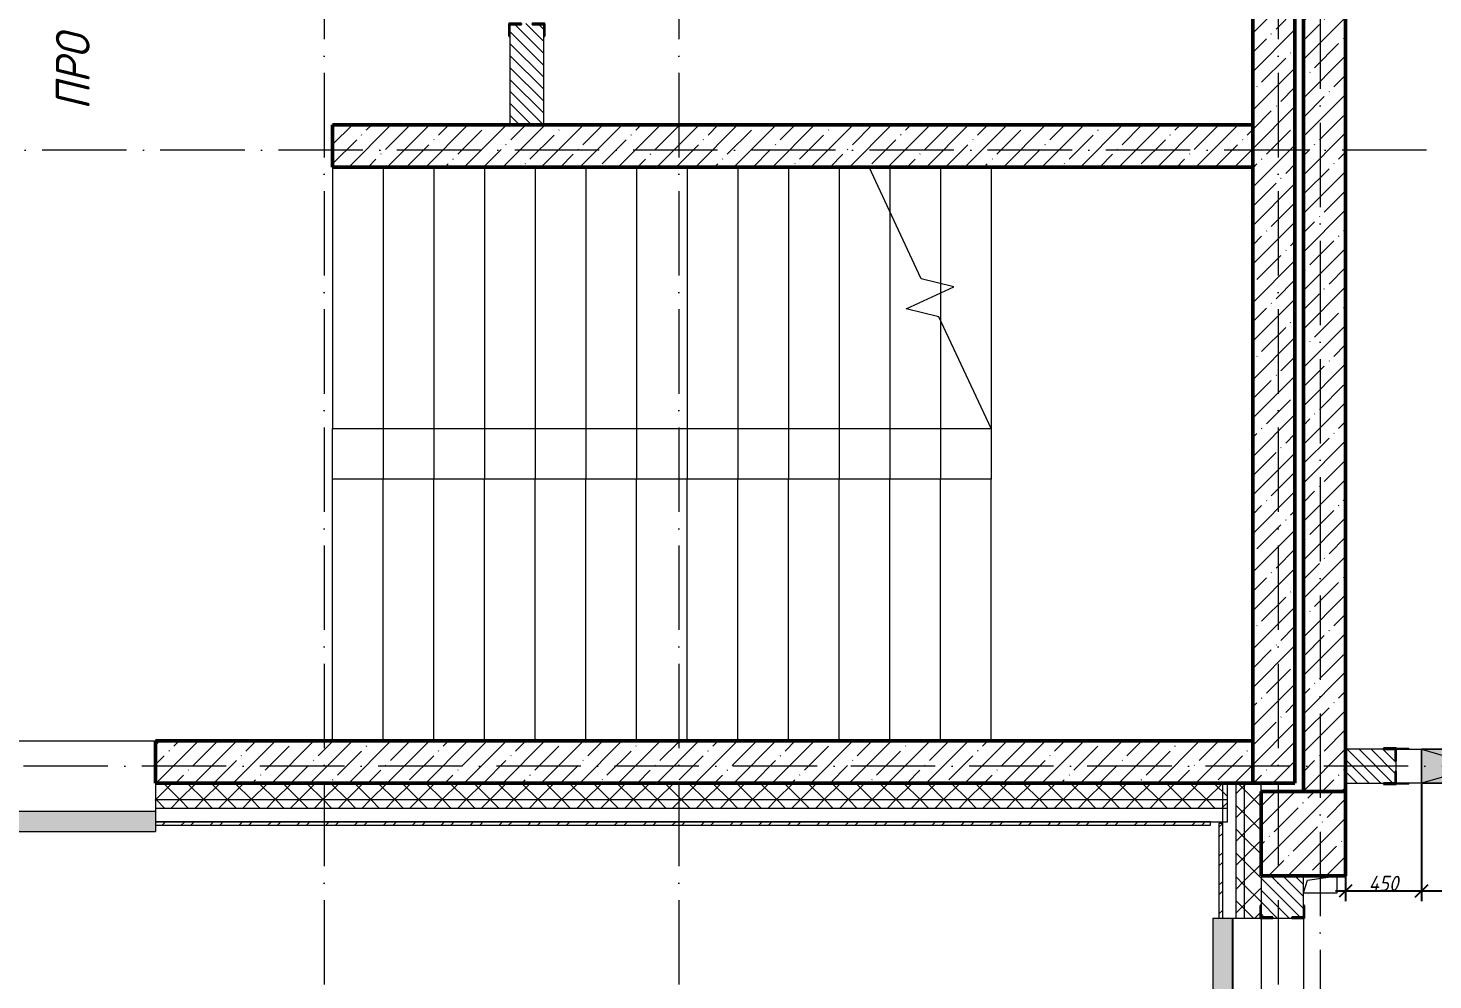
# Model space of a CAD drawing. Header units: millimetres. Extents: x -401725 to 250493, y 305116 to 802890.
# Drawn here: x 51537 to 59858, y 375919 to 381559 of the extents above; entities that cross this region are included whole.
import ezdxf

# ---------------------------------------------------------------- set-up
doc = ezdxf.new("R2010")
doc.units = ezdxf.units.MM
doc.linetypes.add('50_200_ШТРИХ_1Т_ш5_п1_п1_', pattern=[700, 500, -100, 0, -100])
for name, color, linetype, lineweight in [('A-____-____-DIMS', 7, 'Continuous', 9), ('A-DETL-GENF-OTLN', 7, 'Continuous', 9), ('A-FLOR-____-OTLN', 7, 'Continuous', 9), ('A-GENM-____-IDEN', 7, 'Continuous', 9), ('A-GENM-____-MCUT', 7, 'Continuous', 25), ('A-GENM-____-OTLN', 7, 'Continuous', 9), ('A-GENM-____-OTLN-1', 7, 'Continuous', 25), ('A-GLAZ-____-OTLN', 7, 'Continuous', 9), ('A-WALL-____-MCUT', 7, 'Continuous', 13), ('A-WALL-____-MCUT-1', 7, 'Continuous', 9), ('A-WALL-____-MCUT-2', 7, 'Continuous', 50), ('A-WALL-____-OTLN', 7, 'Continuous', 9), ('A-WALL-____-PATT-1', 7, 'Continuous', 9), ('A-WALL-FNSH-MCUT-1', 7, 'Continuous', 9), ('I-WALL-____-OTLN', 7, 'Continuous', 9), ('S-COLS-____-MCUT', 7, 'Continuous', 50), ('S-COLS-____-OTLN', 7, 'Continuous', 9), ('S-GRID-____-OTLN-1', 7, '50_200_ШТРИХ_1Т_ш5_п1_п1_', 9), ('S-STRS-____-MBND', 7, 'Continuous', 9), ('S-STRS-____-OTLN-1', 7, 'Continuous', 9)]:
    doc.layers.add(name, color=color, linetype=linetype, lineweight=lineweight)
doc.layers.add('A-GLAZ-____-OTLN-1', color=7, linetype='Continuous', lineweight=9, true_color=0xc0c0c0)
doc.styles.add('ISOCPEUR_I_11', font='isocpeui.ttf', dxfattribs={"width": 0.9, "height": 200})
doc.styles.add('ISOCPEUR_I_7', font='isocpeui.ttf', dxfattribs={"width": 0.9, "height": 90})
doc.dimstyles.new('ISO-1_8_0_9К_СРЕДНИЙ_Кладочные_2', dxfattribs={"dimscale": 304.8, "dimtxt": 89.638306, "dimasz": 0.246063, "dimexe": 0.19685, "dimexo": 0, "dimgap": 0, "dimtad": 1, "dimdec": 3, "dimrnd": 0.001, "dimdsep": 46, "dimtxsty": 'ISOCPEUR_I_7', "dimblk1": 'OBLIQUE', "dimblk2": 'OBLIQUE', "dimsah": 1, "dimcen": 0.09, "dimdle": 0.19685, "dimazin": 0, "dimtfac": 1, "dimtdec": 4, "dimtix": 1, "dimtmove": 1, "dimatfit": 3, "dimfxl": 1, "dimtvp": 1, "dimtolj": 1, "dimtzin": 0, "dimarcsym": 2})
pattern_1 = [(135, (-15659.08, 321904.697), (-35.35534, -35.35534), [])]
pattern_2 = [(45, (-15659.08, 321904.7), (-70.71068, 70.71068), []), (135, (-15659.08, 321904.7), (-70.71068, -70.71068), [])]
pattern_3 = [(45, (-15659.08, 321904.7), (-85.53659, 85.53659), []), (45, (-15602.06, 321904.7), (-85.53659, 85.53659), [])]
pattern_4 = [(45, (-15659.08, 321904.7), (-114.04925, 114.04925), []), (45, (-15545.03, 321904.7), (-114.04925, 114.04925), [201.612, -40.322, 3.353, -36.97])]

# ---------------------------------------------------------------- blocks, each defined once
blk = doc.blocks.new('BSC_Колонна _Прямоугольная - 500х500-V112-АР1_План отверстий 2 этажа в осях 1-64_Ю-ЯЯ')
at = {"layer": 'S-COLS-____-OTLN'}
h = blk.add_hatch(dxfattribs=at)
h.set_pattern_fill('FP_125', color=256, style=0, pattern_type=2)
h.set_pattern_definition([(45, (-74750, -54881.04), (-114.04925, 114.04925), []), (45, (-74635.95, -54881.04), (-114.04925, 114.04925), [201.613, -40.323, 3.353, -36.97])])
h.paths.add_polyline_path([(-250, -250), (250, -250), (250, 250), (-250, 250), (-250, -78.1)], flags=0)
at = {"layer": 'S-COLS-____-MCUT'}
for p, q in [((250, 250), (-250, 250)), ((-250, 250), (-250, -250)), ((250, -250), (250, 250)), ((-250, -250), (250, -250))]:
    blk.add_line(p, q, dxfattribs=at)
blk = doc.blocks.new('Фахверк_СКБ_Уголок - 250_2700-27497298-АР1_План отверстий 2 этажа в осях 1-64_Ю-ЯЯ')
at = {"layer": 'A-GENM-____-MCUT'}
for p, q in [((200, 181), (125, 181)), ((125, 181), (125, 106)), ((131, 106), (131, 175)), ((131, 175), (200, 175)), ((200, 175), (200, 181)), ((125, 106), (131, 106)), ((131, -6), (125, -6)), ((125, -6), (125, -81)), ((125, -81), (200, -81)), ((131, -75), (131, -6)), ((200, -75), (131, -75)), ((200, -81), (200, -75))]:
    blk.add_line(p, q, dxfattribs=at)
blk = doc.blocks.new('154_Стойка_СКБ_Уголок - СМ-2180_200-28268025-АР1_План отверстий 2 этажа в осях 1-64_Ю-ЯЯ')
at = {"layer": 'A-GENM-____-MCUT'}
for p, q in [((125, 156), (125, 81)), ((200, 156), (125, 156)), ((131, 81), (131, 150)), ((131, 150), (200, 150)), ((200, 150), (200, 156)), ((125, 81), (131, 81)), ((131, 19), (125, 19)), ((125, 19), (125, -56)), ((131, -50), (131, 19)), ((125, -56), (200, -56)), ((200, -50), (131, -50)), ((200, -56), (200, -50))]:
    blk.add_line(p, q, dxfattribs=at)
blk = doc.blocks.new('Стойка_Влож_Уголок_Опорный - Уголок-28213941-АР1_План отверстий 2 этажа в осях 1-64_Ю-ЯЯ')
at = {"layer": 'A-GENM-____-OTLN'}
for p, q in [((-212, -6), (-212, 0)), ((0, 0), (0, -6)), ((-212, -75), (-212, -6)), ((-212, -6), (-206, -6)), ((-212, -75), (-206, -75)), ((-6, -6), (0, -6)), ((-6, -75), (0, -75)), ((0, -6), (0, -75))]:
    blk.add_line(p, q, dxfattribs=at)
blk = doc.blocks.new('Фахверк_СКБ_Уголок - 200_3960-28268576-АР1_План отверстий 2 этажа в осях 1-64_Ю-ЯЯ')
at = {"layer": 'A-GENM-____-MCUT'}
for p, q in [((200, 156), (125, 156)), ((125, 156), (125, 81)), ((131, 81), (131, 150)), ((131, 150), (200, 150)), ((200, 150), (200, 156)), ((125, 81), (131, 81)), ((131, 19), (125, 19)), ((125, 19), (125, -56)), ((131, -50), (131, 19)), ((125, -56), (200, -56)), ((200, -50), (131, -50)), ((200, -56), (200, -50))]:
    blk.add_line(p, q, dxfattribs=at)
blk = doc.blocks.new('AR_Отверстие прямоугольное _в плите_ - AR_Отверстие прямоугольное _в плите_-V164-АР1_План отверстий 2 этажа в осях 1-64_Ю-ЯЯ')
at = {"layer": 'A-GENM-____-OTLN'}
for p, q in [((-100, -50), (-75, 25)), ((-75, 25), (100, 50)), ((100, -50), (100, 50)), ((-100, -50), (100, -50))]:
    blk.add_line(p, q, dxfattribs=at)
blk = doc.blocks.new('Отлив_СКБ - Отлив витража_120_НВФ-31885283-АР1_План отверстий 2 этажа в осях 1-64_Ю-ЯЯ')
at = {"layer": 'A-GLAZ-____-OTLN-1'}
for points in [[(426.1, -2), (1000, -2), (1000, 0), (0, 0), (0, -2)], [(426.1, -120), (1000, -120), (1000, -2), (0, -2), (0, -120)]]:
    blk.add_hatch(color=256, dxfattribs=at).paths.add_polyline_path(points, flags=0)
at = {"layer": 'A-GLAZ-____-OTLN'}
for p, q in [((0, 0), (1000, 0)), ((1000, -2), (0, -2)), ((0, -120), (0, -83)), ((1000, -83), (1000, -120)), ((0, -120), (1000, -120))]:
    blk.add_line(p, q, dxfattribs=at)
blk = doc.blocks.new('Отлив_СКБ - Отлив витража_120_НВФ-31885689-АР1_План отверстий 2 этажа в осях 1-64_Ю-ЯЯ')
at = {"layer": 'A-GLAZ-____-OTLN-1'}
for points in [[(1800, 2), (1800, 120), (0, 120), (0, 2), (737.3, 2)], [(1800, 0), (1800, 2), (0, 2), (0, 0), (737.3, 0)]]:
    blk.add_hatch(color=256, dxfattribs=at).paths.add_polyline_path(points, flags=0)
at = {"layer": 'A-GLAZ-____-OTLN'}
for p, q in [((0, 83), (0, 120)), ((1800, 120), (0, 120)), ((1800, 120), (1800, 83)), ((0, 2), (1800, 2)), ((1800, 0), (0, 0))]:
    blk.add_line(p, q, dxfattribs=at)
blk = doc.blocks.new('AR_Отверстие прямоугольное _в стене_ - AR_Отверстие прямоугольное _в стене__ОВ-36829938-АР1_План отверстий 2 этажа в осях 1-64_Ю-ЯЯ')
at = {"layer": 'A-GLAZ-____-OTLN'}
blk.add_hatch(color=256, dxfattribs=at).paths.add_polyline_path([(350, -100), (350, 100), (-350, 100), (-350, -100), (187.3, -100)], flags=0)
at = {"layer": 'A-DETL-GENF-OTLN'}
for p, q in [((-350, -100), (-350, 100)), ((-350, 100), (350, 100)), ((350, 100), (-350, -100)), ((-350, 100), (350, -100)), ((350, 100), (-350, 100)), ((-350, 100), (-350, -100)), ((350, 100), (350, -100)), ((350, -100), (350, 100)), ((350, -100), (-350, -100)), ((-350, -100), (350, -100))]:
    blk.add_line(p, q, dxfattribs=at)
blk = doc.blocks.new('_Oblique')
at = {"color": 0, "linetype": 'ByBlock', "lineweight": -2}
blk.add_line((-0.5, -0.5), (0.5, 0.5), dxfattribs=at)
blk = doc.blocks.new('*D8895')
at = {"layer": 'A-____-____-DIMS', "color": 0, "lineweight": -2, "transparency": 16777216}
for p, q in [((59790.9, 377079.7), (59790.9, 376386.2)), ((59340.9, 376535.7), (59340.9, 376386.2)), ((59280.9, 376446.2), (59850.9, 376446.2))]:
    blk.add_line(p, q, dxfattribs=at)
at = {"layer": 'Defpoints', "color": 0, "transparency": 16777216}
for p in [(59790.9, 377079.7), (59340.9, 376535.7), (59790.9, 376446.2)]:
    blk.add_point(p, dxfattribs=at)
at = {"layer": 'A-____-____-DIMS', "color": 0, "lineweight": -2, "transparency": 16777216, "xscale": 75, "yscale": 75, "zscale": 75, "rotation": 180}
blk.add_blockref('_Oblique', (59340.9, 376446.2), dxfattribs=at)
at = {"layer": 'A-____-____-DIMS', "color": 0, "lineweight": -2, "transparency": 16777216, "xscale": 75, "yscale": 75, "zscale": 75}
blk.add_blockref('_Oblique', (59790.9, 376446.2), dxfattribs=at)
at = {"layer": 'A-____-____-DIMS', "color": 0, "transparency": 16777216, "insert": (59565.9, 376491.2), "char_height": 90, "width": 426.127, "attachment_point": 5, "style": 'ISOCPEUR_I_7'}
blk.add_mtext('\\A1;450', dxfattribs=at)
blk = doc.blocks.new('*D8896')
at = {"layer": 'A-____-____-DIMS', "color": 0, "lineweight": -2, "transparency": 16777216}
for p, q in [((59790.9, 377079.7), (59790.9, 376386.2)), ((60990.9, 377079.7), (60990.9, 376386.2)), ((59730.9, 376446.2), (61050.9, 376446.2))]:
    blk.add_line(p, q, dxfattribs=at)
at = {"layer": 'Defpoints', "color": 0, "transparency": 16777216}
for p in [(59790.9, 377079.7), (60990.9, 377079.7), (60990.9, 376446.2)]:
    blk.add_point(p, dxfattribs=at)
at = {"layer": 'A-____-____-DIMS', "color": 0, "lineweight": -2, "transparency": 16777216, "xscale": 75, "yscale": 75, "zscale": 75, "rotation": 180}
blk.add_blockref('_Oblique', (59790.9, 376446.2), dxfattribs=at)
at = {"layer": 'A-____-____-DIMS', "color": 0, "lineweight": -2, "transparency": 16777216, "xscale": 75, "yscale": 75, "zscale": 75}
blk.add_blockref('_Oblique', (60990.9, 376446.2), dxfattribs=at)
at = {"layer": 'A-____-____-DIMS', "color": 0, "transparency": 16777216, "insert": (60390.9, 376491.2), "char_height": 90, "width": 504.733, "attachment_point": 5, "style": 'ISOCPEUR_I_7'}
blk.add_mtext('\\A1;1200', dxfattribs=at)

msp = doc.modelspace()

# ---------------------------------------------------------------- hatches: boundary and pattern name
at = {"layer": 'A-WALL-____-PATT-1'}
h = msp.add_hatch(dxfattribs=at)
h.set_pattern_fill('FP_13', color=256, style=0, pattern_type=2)
h.set_pattern_definition(pattern_4)
h.paths.add_polyline_path([(59040.9187, 377085.7392), (59040.9187, 385085.7392), (58790.9187, 385085.7392), (58790.9187, 377085.7392), (59002.6408, 377085.7392)], flags=0)
h = msp.add_hatch(dxfattribs=at)
h.set_pattern_fill('FP_13', color=256, style=0, pattern_type=2)
h.set_pattern_definition(pattern_4)
h.paths.add_polyline_path([(59090.9187, 377035.7392), (59340.9187, 377035.7392), (59340.9187, 385085.7392), (59090.9187, 385085.7392), (59090.9187, 377514.8767)], flags=0)
h = msp.add_hatch(dxfattribs=at)
h.set_pattern_fill('FP_6', color=256, style=0, pattern_type=2)
h.set_pattern_definition(pattern_1)
h.paths.add_polyline_path([(54390.9187, 380985.7392), (54590.9187, 380985.7392), (54590.9187, 381579.7392), (54521.9187, 381579.7392), (54521.9187, 381585.7392), (54459.9187, 381585.7392), (54459.9187, 381579.7392), (54390.9187, 381579.7392), (54390.9187, 381510.7392)], flags=0)
h.paths.add_polyline_path([(54459.9187, 383185.7392), (54521.9187, 383185.7392), (54521.9187, 383191.7392), (54590.9187, 383191.7392), (54590.9187, 384885.7392), (54390.9187, 384885.7392), (54390.9187, 383191.7392), (54459.9187, 383191.7392)], flags=0)
h = msp.add_hatch(dxfattribs=at)
h.set_pattern_fill('FP_13', color=256, style=0, pattern_type=2)
h.set_pattern_definition(pattern_4)
h.paths.add_polyline_path([(58790.9187, 380735.7392), (58790.9187, 380985.7392), (53340.9187, 380985.7392), (53340.9187, 380735.7392), (58560.7656, 380735.7392)], flags=0)
h = msp.add_hatch(dxfattribs=at)
h.set_pattern_fill('FP_13', color=256, style=0, pattern_type=2)
h.set_pattern_definition(pattern_4)
h.paths.add_polyline_path([(58790.9187, 377085.7392), (58790.9187, 377335.7392), (52290.9187, 377335.7392), (52290.9187, 377085.7392), (58740.9187, 377085.7392)], flags=0)
h = msp.add_hatch(dxfattribs=at)
h.set_pattern_fill('FP_6', color=256, style=0, pattern_type=2)
h.set_pattern_definition(pattern_1)
h.paths.add_polyline_path([(60796.9187, 377085.7392), (60990.9187, 377085.7392), (60990.9187, 377285.7392), (60796.9187, 377285.7392), (60796.9187, 377216.7392), (60790.9187, 377216.7392), (60790.9187, 377154.7392), (60796.9187, 377154.7392), (60796.9187, 377086.882)], flags=0)
h.paths.add_polyline_path([(61840.9187, 377085.7392), (61840.9187, 377285.7392), (61690.9187, 377285.7392), (61690.9187, 377085.7392)], flags=0)
h.paths.add_polyline_path([(59444.516, 377085.7392), (59634.9187, 377085.7392), (59634.9187, 377154.7392), (59640.9187, 377154.7392), (59640.9187, 377216.7392), (59634.9187, 377216.7392), (59634.9187, 377285.7392), (59340.9187, 377285.7392), (59340.9187, 377085.7392)], flags=0)
h = msp.add_hatch(dxfattribs=at)
h.set_pattern_fill('FP_1', color=256, style=0, pattern_type=2)
h.set_pattern_definition(pattern_2)
h.paths.add_polyline_path([(58560.7656, 376985.7392), (58640.9187, 376985.7392), (58640.9187, 377085.7392), (52290.9187, 377085.7392), (52290.9187, 376985.7392), (55025.7643, 376985.7392)], flags=0)
h.paths.add_polyline_path([(49340.9187, 376985.7392), (51290.9187, 376985.7392), (51290.9187, 377085.7392), (49415.9187, 377085.7392), (49415.9187, 377079.7392), (49340.9187, 377079.7392)], flags=0)
h.paths.add_polyline_path([(48340.9187, 376985.7392), (48340.9187, 377079.7392), (48265.9187, 377079.7392), (48265.9187, 377085.7392), (47315.9187, 377085.7392), (47315.9187, 377079.7392), (47240.9187, 377079.7392), (47240.9187, 376985.7392), (47955.7616, 376985.7392)], flags=0)
h.paths.add_polyline_path([(44420.7603, 376985.7392), (45440.9187, 376985.7392), (45440.9187, 377079.7392), (45365.9187, 377079.7392), (45365.9187, 377085.7392), (44315.9187, 377085.7392), (44315.9187, 377079.7392), (44240.9187, 377079.7392), (44240.9187, 376985.7392), (44315.9187, 376985.7392)], flags=0)
h.paths.add_polyline_path([(42440.9187, 376985.7392), (42440.9187, 377079.7392), (42365.9187, 377079.7392), (42365.9187, 377085.7392), (41315.9187, 377085.7392), (41315.9187, 377079.7392), (41240.9187, 377079.7392), (41240.9187, 376985.7392), (41769.5093, 376985.7392)], flags=0)
h.paths.add_polyline_path([(38676.3831, 376985.7392), (39440.9187, 376985.7392), (39440.9187, 377079.7392), (39365.9187, 377079.7392), (39365.9187, 377085.7392), (38315.9187, 377085.7392), (38315.9187, 377079.7392), (38240.9187, 377079.7392), (38240.9187, 376985.7392), (38590.9187, 376985.7392)], flags=0)
h.paths.add_polyline_path([(36365.9187, 376985.7392), (36440.9187, 376985.7392), (36440.9187, 377079.7392), (36365.9187, 377079.7392), (36365.9187, 377085.7392), (35315.9187, 377085.7392), (35315.9187, 377079.7392), (35240.9187, 377079.7392), (35240.9187, 376985.7392), (35583.257, 376985.7392)], flags=0)
h.paths.add_polyline_path([(32240.9187, 376985.7392), (33440.9187, 376985.7392), (33440.9187, 377079.7392), (33365.9187, 377079.7392), (33365.9187, 377085.7392), (32315.9187, 377085.7392), (32315.9187, 377079.7392), (32240.9187, 377079.7392)], flags=0)
h.paths.add_polyline_path([(26815.9187, 376985.7392), (26890.9187, 376985.7392), (26890.9187, 377079.7392), (26815.9187, 377079.7392), (26815.9187, 377085.7392), (25765.9187, 377085.7392), (25765.9187, 377079.7392), (25690.9187, 377079.7392), (25690.9187, 376985.7392), (26745.7536, 376985.7392)], flags=0)
h.paths.add_polyline_path([(28765.9187, 376985.7392), (30440.9187, 376985.7392), (30440.9187, 377079.7392), (30365.9187, 377079.7392), (30365.9187, 377085.7392), (28765.9187, 377085.7392), (28765.9187, 377079.7392), (28690.9187, 377079.7392), (28690.9187, 376985.7392)], flags=0)
h.paths.add_polyline_path([(23815.9187, 376985.7392), (23890.9187, 376985.7392), (23890.9187, 377079.7392), (23815.9187, 377079.7392), (23815.9187, 377085.7392), (22765.9187, 377085.7392), (22765.9187, 377079.7392), (22690.9187, 377079.7392), (22690.9187, 376985.7392), (23540.9187, 376985.7392)], flags=0)
h.paths.add_polyline_path([(20890.9187, 376985.7392), (20890.9187, 377079.7392), (20815.9187, 377079.7392), (20815.9187, 377085.7392), (19765.9187, 377085.7392), (19765.9187, 377079.7392), (19690.9187, 377079.7392), (19690.9187, 376985.7392), (20559.5013, 376985.7392)], flags=0)
h.paths.add_polyline_path([(16690.9187, 376985.7392), (17890.9187, 376985.7392), (17890.9187, 377079.7392), (17815.9187, 377079.7392), (17815.9187, 377085.7392), (16765.9187, 377085.7392), (16765.9187, 377079.7392), (16690.9187, 377079.7392)], flags=0)
h.paths.add_polyline_path([(14890.9187, 376985.7392), (14890.9187, 377079.7392), (14815.9187, 377079.7392), (14815.9187, 377085.7392), (13765.9187, 377085.7392), (13765.9187, 377079.7392), (13690.9187, 377079.7392), (13690.9187, 376985.7392), (14815.9187, 376985.7392)], flags=0)
h.paths.add_polyline_path([(11040.9187, 376985.7392), (11890.9187, 376985.7392), (11890.9187, 377079.7392), (11815.9187, 377079.7392), (11815.9187, 377085.7392), (10765.9187, 377085.7392), (10765.9187, 377079.7392), (10690.9187, 377079.7392), (10690.9187, 376985.7392), (10838.2476, 376985.7392)], flags=0)
h.paths.add_polyline_path([(8890.9187, 376985.7392), (8890.9187, 377079.7392), (8815.9187, 377079.7392), (8815.9187, 377085.7392), (7765.9187, 377085.7392), (7765.9187, 377079.7392), (7690.9187, 377079.7392), (7690.9187, 376985.7392), (8186.9966, 376985.7392)], flags=0)
h.paths.add_polyline_path([(5890.9187, 376985.7392), (5890.9187, 377079.7392), (5815.9187, 377079.7392), (5815.9187, 377085.7392), (4765.9187, 377085.7392), (4765.9187, 377079.7392), (4690.9187, 377079.7392), (4690.9187, 376985.7392), (5815.9187, 376985.7392)], flags=0)
h.paths.add_polyline_path([(2890.9187, 376985.7392), (2890.9187, 377079.7392), (2815.9187, 377079.7392), (2815.9187, 377085.7392), (1765.9187, 377085.7392), (1765.9187, 377079.7392), (1690.9187, 377079.7392), (1690.9187, 376985.7392), (2884.4946, 376985.7392)], flags=0)
h.paths.add_polyline_path([(690.9187, 376985.7392), (690.9187, 377079.7392), (615.9187, 377079.7392), (615.9187, 377085.7392), (-9109.0813, 377085.7392), (-9109.0813, 376985.7392), (233.2436, 376985.7392)], flags=0)
h.paths.add_polyline_path([(-10109.0813, 376985.7392), (-10109.0813, 377085.7392), (-18109.0813, 377085.7392), (-18109.0813, 376985.7392), (-12139.2611, 376985.7392)], flags=0)
h = msp.add_hatch(dxfattribs=at)
h.set_pattern_fill('FP_1', color=256, style=0, pattern_type=2)
h.set_pattern_definition(pattern_2)
h.paths.add_polyline_path([(58740.9187, 364835.7392), (58740.9187, 365485.7392), (58690.9187, 365485.7392), (58690.9187, 364835.7392)], flags=0)
h.paths.add_polyline_path([(58690.9187, 367285.7392), (58740.9187, 367285.7392), (58740.9187, 368485.7392), (58690.9187, 368485.7392), (58690.9187, 367828.4026)], flags=0)
h.paths.add_polyline_path([(58740.9187, 370285.7392), (58740.9187, 371485.7392), (58690.9187, 371485.7392), (58690.9187, 370285.7392)], flags=0)
h.paths.add_polyline_path([(58740.9187, 373285.7392), (58740.9187, 374485.7392), (58690.9187, 374485.7392), (58690.9187, 373285.7392)], flags=0)
h.paths.add_polyline_path([(58740.9187, 376285.7392), (58740.9187, 377085.7392), (58690.9187, 377085.7392), (58690.9187, 376285.7392)], flags=0)
h = msp.add_hatch(dxfattribs=at)
h.set_pattern_fill('FP_1', color=256, style=0, pattern_type=2)
h.set_pattern_definition(pattern_2)
h.paths.add_polyline_path([(58740.9187, 364835.7392), (58840.9187, 364835.7392), (58840.9187, 365410.7392), (58834.9187, 365410.7392), (58834.9187, 365485.7392), (58740.9187, 365485.7392), (58740.9187, 364885.7392)], flags=0)
h.paths.add_polyline_path([(58740.9187, 367285.7392), (58834.9187, 367285.7392), (58834.9187, 367360.7392), (58840.9187, 367360.7392), (58840.9187, 368410.7392), (58834.9187, 368410.7392), (58834.9187, 368485.7392), (58740.9187, 368485.7392), (58740.9187, 367360.7392)], flags=0)
h.paths.add_polyline_path([(58834.9187, 370285.7392), (58834.9187, 370360.7392), (58840.9187, 370360.7392), (58840.9187, 371410.7392), (58834.9187, 371410.7392), (58834.9187, 371485.7392), (58740.9187, 371485.7392), (58740.9187, 370285.7392)], flags=0)
h.paths.add_polyline_path([(58834.9187, 373285.7392), (58834.9187, 373360.7392), (58840.9187, 373360.7392), (58840.9187, 374410.7392), (58834.9187, 374410.7392), (58834.9187, 374485.7392), (58740.9187, 374485.7392), (58740.9187, 373285.7392)], flags=0)
h.paths.add_polyline_path([(58740.9187, 376285.7392), (58834.9187, 376285.7392), (58834.9187, 376360.7392), (58840.9187, 376360.7392), (58840.9187, 377085.7392), (58740.9187, 377085.7392), (58740.9187, 376360.7392)], flags=0)
h = msp.add_hatch(dxfattribs=at)
h.set_pattern_fill('FP_1', color=256, style=0, pattern_type=2)
h.set_pattern_definition(pattern_2)
h.paths.add_polyline_path([(58640.9187, 376935.7392), (58640.9187, 376985.7392), (52290.9187, 376985.7392), (52290.9187, 376935.7392), (58560.7656, 376935.7392)], flags=0)
h.paths.add_polyline_path([(51290.9187, 376935.7392), (51290.9187, 376985.7392), (49340.9187, 376985.7392), (49340.9187, 376935.7392), (49723.2623, 376935.7392)], flags=0)
h.paths.add_polyline_path([(48340.9187, 376935.7392), (48340.9187, 376985.7392), (47240.9187, 376985.7392), (47240.9187, 376935.7392), (47955.7616, 376935.7392)], flags=0)
h.paths.add_polyline_path([(45440.9187, 376935.7392), (45440.9187, 376985.7392), (44240.9187, 376985.7392), (44240.9187, 376935.7392), (44420.7603, 376935.7392)], flags=0)
h.paths.add_polyline_path([(42440.9187, 376935.7392), (42440.9187, 376985.7392), (41240.9187, 376985.7392), (41240.9187, 376935.7392), (41769.5093, 376935.7392)], flags=0)
h.paths.add_polyline_path([(39440.9187, 376935.7392), (39440.9187, 376985.7392), (38240.9187, 376985.7392), (38240.9187, 376935.7392), (39118.2583, 376935.7392)], flags=0)
h.paths.add_polyline_path([(35240.9187, 376935.7392), (36440.9187, 376935.7392), (36440.9187, 376985.7392), (35240.9187, 376985.7392)], flags=0)
h.paths.add_polyline_path([(32932.006, 376935.7392), (33440.9187, 376935.7392), (33440.9187, 376985.7392), (32240.9187, 376985.7392), (32240.9187, 376935.7392)], flags=0)
h.paths.add_polyline_path([(28690.9187, 376935.7392), (30440.9187, 376935.7392), (30440.9187, 376985.7392), (28690.9187, 376985.7392)], flags=0)
h.paths.add_polyline_path([(25690.9187, 376935.7392), (26890.9187, 376935.7392), (26890.9187, 376985.7392), (25690.9187, 376985.7392)], flags=0)
h.paths.add_polyline_path([(23890.9187, 376935.7392), (23890.9187, 376985.7392), (22690.9187, 376985.7392), (22690.9187, 376935.7392), (23210.7523, 376935.7392)], flags=0)
h.paths.add_polyline_path([(17890.9187, 376935.7392), (17890.9187, 376985.7392), (16690.9187, 376985.7392), (16690.9187, 376935.7392)], flags=0)
h.paths.add_polyline_path([(19690.9187, 376935.7392), (20890.9187, 376935.7392), (20890.9187, 376985.7392), (19690.9187, 376985.7392)], flags=0)
h.paths.add_polyline_path([(14890.9187, 376935.7392), (14890.9187, 376985.7392), (13690.9187, 376985.7392), (13690.9187, 376935.7392), (14373.2489, 376935.7392)], flags=0)
h.paths.add_polyline_path([(11890.9187, 376935.7392), (11890.9187, 376985.7392), (10690.9187, 376985.7392), (10690.9187, 376935.7392), (11721.9979, 376935.7392)], flags=0)
h.paths.add_polyline_path([(7690.9187, 376935.7392), (8890.9187, 376935.7392), (8890.9187, 376985.7392), (7690.9187, 376985.7392)], flags=0)
h.paths.add_polyline_path([(5890.9187, 376935.7392), (5890.9187, 376985.7392), (4690.9187, 376985.7392), (4690.9187, 376935.7392), (5535.7456, 376935.7392)], flags=0)
h.paths.add_polyline_path([(2884.4946, 376935.7392), (2890.9187, 376935.7392), (2890.9187, 376985.7392), (1690.9187, 376985.7392), (1690.9187, 376935.7392), (2000.7443, 376935.7392)], flags=0)
h.paths.add_polyline_path([(690.9187, 376935.7392), (690.9187, 376985.7392), (-9109.0813, 376985.7392), (-9109.0813, 376935.7392), (233.2436, 376935.7392)], flags=0)
h.paths.add_polyline_path([(-10109.0813, 376935.7392), (-10109.0813, 376985.7392), (-18209.0813, 376985.7392), (-18209.0813, 376935.7392), (-12139.2611, 376935.7392)], flags=0)
h = msp.add_hatch(dxfattribs=at)
h.set_pattern_fill('FP_3', color=256, style=0, pattern_type=2)
h.set_pattern_definition(pattern_3)
h.paths.add_polyline_path([(58540.9187, 376835.7392), (58540.9187, 376855.7392), (52290.9187, 376855.7392), (52290.9187, 376835.7392), (55025.7643, 376835.7392)], flags=0)
h.paths.add_polyline_path([(51290.9187, 376835.7392), (51290.9187, 376855.7392), (49340.9187, 376855.7392), (49340.9187, 376835.7392), (49723.2623, 376835.7392)], flags=0)
h.paths.add_polyline_path([(48340.9187, 376835.7392), (48340.9187, 376855.7392), (47240.9187, 376855.7392), (47240.9187, 376835.7392), (47955.7616, 376835.7392)], flags=0)
h.paths.add_polyline_path([(45440.9187, 376835.7392), (45440.9187, 376855.7392), (44860.9187, 376855.7392), (44860.9187, 376835.7392)], flags=0)
h = msp.add_hatch(dxfattribs=at)
h.set_pattern_fill('FP_3', color=256, style=0, pattern_type=2)
h.set_pattern_definition(pattern_3)
h.paths.add_polyline_path([(58590.9187, 365005.7392), (58610.9187, 365005.7392), (58610.9187, 365485.7392), (58590.9187, 365485.7392), (58590.9187, 365406.784)], flags=0)
h.paths.add_polyline_path([(58590.9187, 367285.7392), (58610.9187, 367285.7392), (58610.9187, 368485.7392), (58590.9187, 368485.7392), (58590.9187, 367828.4026)], flags=0)
h.paths.add_polyline_path([(58590.9187, 370285.7392), (58610.9187, 370285.7392), (58610.9187, 371485.7392), (58590.9187, 371485.7392), (58590.9187, 371057.2273)], flags=0)
h.paths.add_polyline_path([(58590.9187, 373285.7392), (58610.9187, 373285.7392), (58610.9187, 374485.7392), (58590.9187, 374485.7392), (58590.9187, 373478.8458)], flags=0)
h.paths.add_polyline_path([(58610.9187, 376285.7392), (58610.9187, 376845.7392), (58590.9187, 376845.7392), (58590.9187, 376285.7392)], flags=0)
h = msp.add_hatch(dxfattribs=at)
h.set_pattern_fill('FP_6', color=256, style=0, pattern_type=2)
h.set_pattern_definition(pattern_1)
h.paths.add_polyline_path([(59090.9187, 374085.7392), (59090.9187, 374479.7392), (59021.9187, 374479.7392), (59021.9187, 374485.7392), (58909.9187, 374485.7392), (58909.9187, 374479.7392), (58840.9187, 374479.7392), (58840.9187, 374085.7392)], flags=0)
h.paths.add_polyline_path([(58909.9187, 376285.7392), (59021.9187, 376285.7392), (59021.9187, 376291.7392), (59090.9187, 376291.7392), (59090.9187, 376535.7392), (58840.9187, 376535.7392), (58840.9187, 376291.7392), (58909.9187, 376291.7392)], flags=0)

# ---------------------------------------------------------------- linework, layer by layer
at = {"layer": 'A-FLOR-____-OTLN'}
msp.add_line((53340.9187, 377335.7392), (53340.9187, 379185.7392), dxfattribs=at)
at = {"layer": 'A-WALL-____-MCUT'}
for p, q in [((54390.9187, 381510.7392), (54390.9187, 380985.7392)), ((54590.9187, 380985.7392), (54590.9187, 381510.7392)), ((59565.9187, 377285.7392), (59340.9187, 377285.7392)), ((59640.9187, 377154.7392), (59640.9187, 377216.7392)), ((52290.9187, 377085.7392), (52290.9187, 376855.7392)), ((58610.9187, 377085.7392), (58610.9187, 376285.7392)), ((58640.9187, 376855.7392), (58640.9187, 377085.7392)), ((58840.9187, 377085.7392), (58790.9187, 377085.7392)), ((58840.9187, 377035.7392), (58840.9187, 377085.7392)), ((59340.9187, 377085.7392), (59565.9187, 377085.7392)), ((52290.9187, 376855.7392), (58640.9187, 376855.7392)), ((59090.9187, 376360.7392), (59090.9187, 376535.7392)), ((58610.9187, 376285.7392), (58834.9187, 376285.7392)), ((58909.9187, 376285.7392), (59021.9187, 376285.7392))]:
    msp.add_line(p, q, dxfattribs=at)
at = {"layer": 'A-WALL-____-MCUT-1'}
for p, q in [((58690.9187, 377085.7392), (58690.9187, 376285.7392)), ((58740.9187, 377085.7392), (58740.9187, 376285.7392)), ((58640.9187, 376985.7392), (52290.9187, 376985.7392)), ((58640.9187, 376935.7392), (52290.9187, 376935.7392)), ((58840.9187, 376535.7392), (58840.9187, 376360.7392))]:
    msp.add_line(p, q, dxfattribs=at)
at = {"layer": 'A-WALL-____-MCUT-2'}
for p, q in [((58790.9187, 385085.7392), (58790.9187, 377085.7392)), ((59040.9187, 377085.7392), (59040.9187, 385085.7392)), ((59090.9187, 385085.7392), (59090.9187, 377035.7392)), ((59340.9187, 377035.7392), (59340.9187, 385085.7392)), ((58790.9187, 380985.7392), (53340.9187, 380985.7392)), ((53340.9187, 380985.7392), (53340.9187, 380735.7392)), ((58790.9187, 380735.7392), (58790.9187, 380985.7392)), ((53340.9187, 380735.7392), (58790.9187, 380735.7392)), ((58790.9187, 377335.7392), (52290.9187, 377335.7392)), ((52290.9187, 377335.7392), (52290.9187, 377085.7392)), ((58640.9187, 377085.7392), (52290.9187, 377085.7392)), ((52290.9187, 377085.7392), (58790.9187, 377085.7392)), ((58790.9187, 377085.7392), (59040.9187, 377085.7392))]:
    msp.add_line(p, q, dxfattribs=at)
at = {"layer": 'A-WALL-____-OTLN'}
for p, q in [((51290.9187, 377335.7392), (52290.9187, 377335.7392)), ((58840.9187, 376285.7392), (58840.9187, 374485.7392)), ((59090.9187, 376285.7392), (59090.9187, 374485.7392))]:
    msp.add_line(p, q, dxfattribs=at)
at = {"layer": 'A-WALL-FNSH-MCUT-1'}
for p, q in [((58540.9187, 376855.7392), (52290.9187, 376855.7392)), ((52290.9187, 376855.7392), (52290.9187, 376835.7392)), ((52290.9187, 376835.7392), (58540.9187, 376835.7392)), ((58540.9187, 376835.7392), (58540.9187, 376855.7392)), ((58610.9187, 376845.7392), (58590.9187, 376845.7392)), ((58590.9187, 376845.7392), (58590.9187, 376285.7392)), ((58590.9187, 376285.7392), (58610.9187, 376285.7392))]:
    msp.add_line(p, q, dxfattribs=at)
at = {"layer": 'I-WALL-____-OTLN'}
for p, q in [((59640.9187, 377285.7392), (59790.9187, 377285.7392)), ((59790.9187, 377085.7392), (59640.9187, 377085.7392))]:
    msp.add_line(p, q, dxfattribs=at)
at = {"layer": 'S-GRID-____-OTLN-1'}
for p, q in [((53290.9187, 412797.5486), (53290.9187, 374796.285)), ((55390.9187, 412797.5486), (55390.9187, 361885.7392)), ((58940.9187, 412797.5486), (58940.9187, 361885.7392)), ((59190.9187, 412502.7021), (59190.9187, 362195.6966)), ((59820.9592, 380835.7392), (-20327.8515, 380835.7392)), ((88415.3253, 377185.7392), (-20327.8515, 377185.7392))]:
    msp.add_line(p, q, dxfattribs=at)
at = {"layer": 'S-STRS-____-MBND'}
for p, q in [((56826.703, 380074.0276), (56518.1418, 380735.7392)), ((57021.1409, 380026.7733), (56826.703, 380074.0276)), ((56737.9197, 379894.7051), (57021.1409, 380026.7733)), ((56932.3576, 379847.4507), (56737.9197, 379894.7051)), ((57240.9187, 379185.7392), (56932.3576, 379847.4507))]:
    msp.add_line(p, q, dxfattribs=at)
at = {"layer": 'S-STRS-____-OTLN-1'}
for p, q in [((53340.9187, 380735.7392), (53340.9187, 379185.7392)), ((53340.9187, 380735.7392), (53340.9187, 379185.7392)), ((53640.9187, 380735.7392), (53640.9187, 379185.7392)), ((53640.9187, 380735.7392), (53640.9187, 379185.7392)), ((53940.9187, 380735.7392), (53940.9187, 379185.7392)), ((53940.9187, 380735.7392), (53940.9187, 379185.7392)), ((54240.9187, 380735.7392), (54240.9187, 379185.7392)), ((54240.9187, 380735.7392), (54240.9187, 379185.7392)), ((54540.9187, 380735.7392), (54540.9187, 379185.7392)), ((54540.9187, 380735.7392), (54540.9187, 379185.7392)), ((54840.9187, 380735.7392), (54840.9187, 379185.7392)), ((54840.9187, 380735.7392), (54840.9187, 379185.7392)), ((55140.9187, 380735.7392), (55140.9187, 379185.7392)), ((55140.9187, 380735.7392), (55140.9187, 379185.7392)), ((55440.9187, 380735.7392), (55440.9187, 379185.7392)), ((55440.9187, 380735.7392), (55440.9187, 379185.7392)), ((55740.9187, 380735.7392), (55740.9187, 379185.7392)), ((55740.9187, 380735.7392), (55740.9187, 379185.7392)), ((56040.9187, 380735.7392), (56040.9187, 379185.7392)), ((56040.9187, 380735.7392), (56040.9187, 379185.7392)), ((56340.9187, 380735.7392), (56340.9187, 379185.7392)), ((56340.9187, 380735.7392), (56340.9187, 379185.7392)), ((56640.9187, 380735.7392), (56640.9187, 380472.4433)), ((56640.9187, 380735.7392), (56640.9187, 380472.4433)), ((56940.9187, 380735.7392), (56940.9187, 380046.2697)), ((56940.9187, 380735.7392), (56940.9187, 380046.2697)), ((57240.9187, 380735.7392), (57240.9187, 378885.7392)), ((57240.9187, 380735.7392), (57240.9187, 378885.7392)), ((56640.9187, 380472.4433), (56640.9187, 379185.7392)), ((56640.9187, 380472.4433), (56640.9187, 379185.7392)), ((56940.9187, 380046.2697), (56940.9187, 379989.3651)), ((56940.9187, 380046.2697), (56940.9187, 379989.3651)), ((56940.9187, 379989.3651), (56940.9187, 379829.0912)), ((56940.9187, 379989.3651), (56940.9187, 379829.0912)), ((56940.9187, 379829.0912), (56940.9187, 379185.7392)), ((56940.9187, 379829.0912), (56940.9187, 379185.7392)), ((53340.9187, 379185.7392), (53640.9187, 379185.7392)), ((53640.9187, 379185.7392), (53640.9187, 378885.7392)), ((53640.9187, 379185.7392), (53640.9187, 378885.7392)), ((53640.9187, 379185.7392), (53940.9187, 379185.7392)), ((53940.9187, 379185.7392), (53940.9187, 378885.7392)), ((53940.9187, 379185.7392), (53940.9187, 378885.7392)), ((53940.9187, 379185.7392), (54240.9187, 379185.7392)), ((54240.9187, 379185.7392), (54240.9187, 378885.7392)), ((54240.9187, 379185.7392), (54240.9187, 378885.7392)), ((54240.9187, 379185.7392), (54540.9187, 379185.7392)), ((54540.9187, 379185.7392), (54540.9187, 378885.7392)), ((54540.9187, 379185.7392), (54540.9187, 378885.7392)), ((54540.9187, 379185.7392), (54840.9187, 379185.7392)), ((54840.9187, 379185.7392), (54840.9187, 378885.7392)), ((54840.9187, 379185.7392), (54840.9187, 378885.7392)), ((54840.9187, 379185.7392), (55140.9187, 379185.7392)), ((55140.9187, 379185.7392), (55140.9187, 378885.7392)), ((55140.9187, 379185.7392), (55140.9187, 378885.7392)), ((55140.9187, 379185.7392), (55440.9187, 379185.7392)), ((55440.9187, 379185.7392), (55440.9187, 378885.7392)), ((55440.9187, 379185.7392), (55440.9187, 378885.7392)), ((55440.9187, 379185.7392), (55740.9187, 379185.7392)), ((55740.9187, 379185.7392), (55740.9187, 378885.7392)), ((55740.9187, 379185.7392), (55740.9187, 378885.7392)), ((55740.9187, 379185.7392), (56040.9187, 379185.7392)), ((56040.9187, 379185.7392), (56040.9187, 378885.7392)), ((56040.9187, 379185.7392), (56040.9187, 378885.7392)), ((56040.9187, 379185.7392), (56340.9187, 379185.7392)), ((56340.9187, 379185.7392), (56340.9187, 378885.7392)), ((56340.9187, 379185.7392), (56340.9187, 378885.7392)), ((56340.9187, 379185.7392), (56640.9187, 379185.7392)), ((56640.9187, 379185.7392), (56640.9187, 378885.7392)), ((56640.9187, 379185.7392), (56640.9187, 378885.7392)), ((56640.9187, 379185.7392), (56940.9187, 379185.7392)), ((56940.9187, 379185.7392), (56940.9187, 378885.7392)), ((56940.9187, 379185.7392), (56940.9187, 378885.7392)), ((56940.9187, 379185.7392), (57240.9187, 379185.7392)), ((53340.9187, 377335.7392), (53340.9187, 378885.7392)), ((53640.9187, 378885.7392), (53340.9187, 378885.7392)), ((53940.9187, 378885.7392), (53640.9187, 378885.7392)), ((53640.9187, 377335.7392), (53640.9187, 378885.7392)), ((53640.9187, 377335.7392), (53640.9187, 378885.7392)), ((54240.9187, 378885.7392), (53940.9187, 378885.7392)), ((53940.9187, 377335.7392), (53940.9187, 378885.7392)), ((53940.9187, 377335.7392), (53940.9187, 378885.7392)), ((54540.9187, 378885.7392), (54240.9187, 378885.7392)), ((54240.9187, 377335.7392), (54240.9187, 378885.7392)), ((54240.9187, 377335.7392), (54240.9187, 378885.7392)), ((54840.9187, 378885.7392), (54540.9187, 378885.7392)), ((54540.9187, 377335.7392), (54540.9187, 378885.7392)), ((54540.9187, 377335.7392), (54540.9187, 378885.7392)), ((55140.9187, 378885.7392), (54840.9187, 378885.7392)), ((54840.9187, 377335.7392), (54840.9187, 378885.7392)), ((54840.9187, 377335.7392), (54840.9187, 378885.7392)), ((55440.9187, 378885.7392), (55140.9187, 378885.7392)), ((55140.9187, 377335.7392), (55140.9187, 378885.7392)), ((55140.9187, 377335.7392), (55140.9187, 378885.7392)), ((55740.9187, 378885.7392), (55440.9187, 378885.7392)), ((55440.9187, 377335.7392), (55440.9187, 378885.7392)), ((55440.9187, 377335.7392), (55440.9187, 378885.7392)), ((56040.9187, 378885.7392), (55740.9187, 378885.7392)), ((55740.9187, 377335.7392), (55740.9187, 378885.7392)), ((55740.9187, 377335.7392), (55740.9187, 378885.7392)), ((56340.9187, 378885.7392), (56040.9187, 378885.7392)), ((56040.9187, 377335.7392), (56040.9187, 378885.7392)), ((56040.9187, 377335.7392), (56040.9187, 378885.7392)), ((56640.9187, 378885.7392), (56340.9187, 378885.7392)), ((56340.9187, 377335.7392), (56340.9187, 378885.7392)), ((56340.9187, 377335.7392), (56340.9187, 378885.7392)), ((56940.9187, 378885.7392), (56640.9187, 378885.7392)), ((56640.9187, 377335.7392), (56640.9187, 378885.7392)), ((56640.9187, 377335.7392), (56640.9187, 378885.7392)), ((57240.9187, 378885.7392), (56940.9187, 378885.7392)), ((56940.9187, 377335.7392), (56940.9187, 378885.7392)), ((56940.9187, 377335.7392), (56940.9187, 378885.7392)), ((57240.9187, 377335.7392), (57240.9187, 378885.7392)), ((57240.9187, 377335.7392), (57240.9187, 378885.7392))]:
    msp.add_line(p, q, dxfattribs=at)

# ---------------------------------------------------------------- block references
at = {"layer": 'A-GENM-____-OTLN', "rotation": 89.99999999999957}
msp.add_blockref('Стойка_Влож_Уголок_Опорный - Уголок-28213941-АР1_План отверстий 2 этажа в осях 1-64_Ю-ЯЯ', (59640.9187, 377291.7392), dxfattribs=at)
at = {"layer": 'A-GENM-____-OTLN'}
msp.add_blockref('AR_Отверстие прямоугольное _в плите_ - AR_Отверстие прямоугольное _в плите_-V164-АР1_План отверстий 2 этажа в осях 1-64_Ю-ЯЯ', (59190.9187, 376485.7392), dxfattribs=at)
at = {"layer": 'A-GENM-____-OTLN-1'}
for name, p, rotation in [('Фахверк_СКБ_Уголок - 200_3960-28268576-АР1_План отверстий 2 этажа в осях 1-64_Ю-ЯЯ', (54440.9187, 381710.7392), 269.9999999999999), ('154_Стойка_СКБ_Уголок - СМ-2180_200-28268025-АР1_План отверстий 2 этажа в осях 1-64_Ю-ЯЯ', (59765.9187, 377235.7392), 180), ('Фахверк_СКБ_Уголок - 250_2700-27497298-АР1_План отверстий 2 этажа в осях 1-64_Ю-ЯЯ', (59015.9187, 376160.7392), 89.99999999999991)]:
    msp.add_blockref(name, p, dxfattribs=dict(at, rotation=rotation))
at = {"layer": 'A-GLAZ-____-OTLN'}
for name, p in [('AR_Отверстие прямоугольное _в стене_ - AR_Отверстие прямоугольное _в стене__ОВ-36829938-АР1_План отверстий 2 этажа в осях 1-64_Ю-ЯЯ', (60140.9187, 377185.7392)), ('Отлив_СКБ - Отлив витража_120_НВФ-31885283-АР1_План отверстий 2 этажа в осях 1-64_Ю-ЯЯ', (51290.9187, 376918.7392))]:
    msp.add_blockref(name, p, dxfattribs=at)
at = {"layer": 'A-GLAZ-____-OTLN', "rotation": 90}
msp.add_blockref('Отлив_СКБ - Отлив витража_120_НВФ-31885689-АР1_План отверстий 2 этажа в осях 1-64_Ю-ЯЯ', (58673.9187, 374485.7392), dxfattribs=at)
at = {"layer": 'S-COLS-____-OTLN'}
msp.add_blockref('BSC_Колонна _Прямоугольная - 500х500-V112-АР1_План отверстий 2 этажа в осях 1-64_Ю-ЯЯ', (59090.9187, 376785.7392), dxfattribs=at)

# ---------------------------------------------------------------- texts
at = {"layer": 'A-GENM-____-IDEN', "insert": (51701.8222, 381073.9637), "char_height": 200, "width": 562.784625, "attachment_point": 1, "rotation": 90, "style": 'ISOCPEUR_I_11'}
msp.add_mtext('ПРО', dxfattribs=at)

# ---------------------------------------------------------------- dimensions: what is measured, and where the dimension line sits
at = {"layer": 'A-____-____-DIMS'}
for base, p1, p2, override, picture, middle in [((59790.9187, 376446.1582), (59340.9187, 376535.7392), (59790.9187, 377079.7392), {"dimpost": '<>', "dimfxl": 706}, '*D8895', (59565.9187, 376491.1582)), ((60990.9187, 376446.1582), (59790.9187, 377079.7392), (60990.9187, 377079.7392), {"dimpost": '<>', "dimfxl": 1200}, '*D8896', (60390.9187, 376491.1582))]:
    dim = msp.add_linear_dim(base=base, p1=p1, p2=p2, dimstyle='ISO-1_8_0_9К_СРЕДНИЙ_Кладочные_2', override=override, dxfattribs=at)
    dim.commit()
    dim.dimension.update_dxf_attribs({"geometry": picture, "text_midpoint": middle})

doc.saveas('drawing.dxf')
